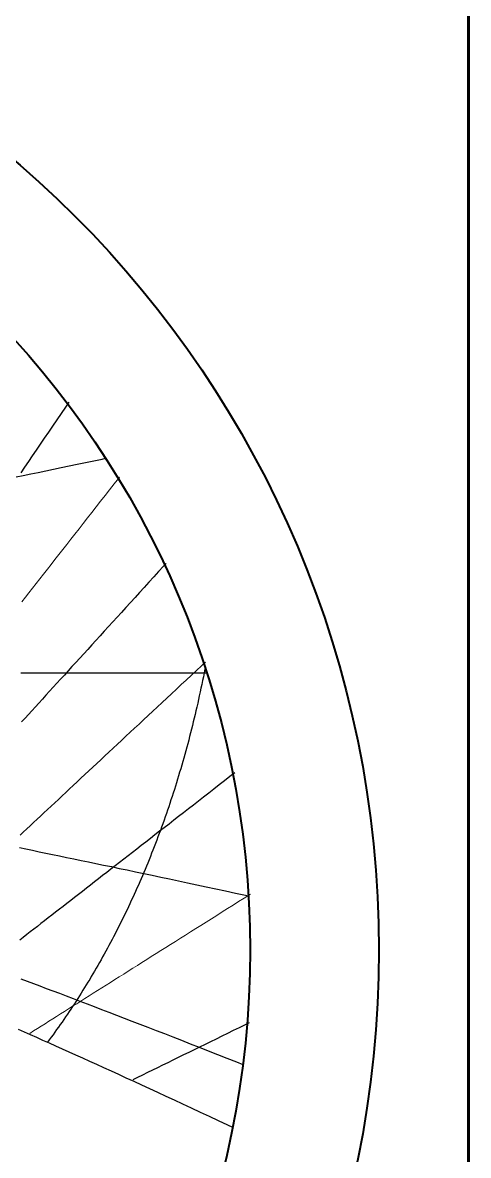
# Model space of a CAD drawing. Header units: millimetres. Extents: x 10 to 831, y 10 to 584.
# Drawn here: x 529.3 to 581.2, y 370.1 to 502 of the extents above; entities that cross this region are included whole.
import ezdxf

# ---------------------------------------------------------------- set-up
doc = ezdxf.new("R2010")
doc.units = ezdxf.units.MM
for name, color, linetype, true_color in [('C1d1b19', 7, 'Continuous', 0x1d1b19), ('C1f7a74', 7, 'Continuous', 0x1f7a74), ('Cb4532a', 7, 'Continuous', 0xb4532a)]:
    doc.layers.add(name, color=color, linetype=linetype, true_color=true_color)

msp = doc.modelspace()

# ---------------------------------------------------------------- linework, layer by layer
at = {"layer": 'C1d1b19', "lineweight": 60}
msp.add_lwpolyline([(318.75, 525.25), (581.25, 525.25), (581.25, 262.75), (318.75, 262.75)], close=True, dxfattribs=at)
at = {"layer": 'C1d1b19', "lineweight": 30}
for points in [[(534.71, 457.77), (534.33, 457.21), (533.83, 456.47), (533.33, 455.73), (532.83, 455.01), (532.35, 454.29), (531.87, 453.59), (531.39, 452.9), (530.93, 452.21), (530.46, 451.54), (530.01, 450.87), (529.56, 450.21), (529.12, 449.56)], [(546.04, 439.01), (545.74, 438.69), (545.17, 438.06), (544.61, 437.44), (544.05, 436.83), (543.5, 436.23), (542.96, 435.63), (542.43, 435.04), (541.9, 434.46), (541.37, 433.89), (540.86, 433.32), (540.34, 432.76), (539.84, 432.21), (539.34, 431.66), (538.85, 431.12), (538.36, 430.58), (537.88, 430.05), (537.4, 429.53), (536.93, 429.01), (536.46, 428.5), (536, 428), (535.54, 427.49), (535.09, 427), (534.65, 426.51), (534.2, 426.02), (533.77, 425.54), (533.33, 425.07), (532.91, 424.6), (532.48, 424.13), (532.06, 423.67), (531.65, 423.22), (531.23, 422.76), (530.83, 422.32), (530.42, 421.87), (530.02, 421.44), (529.63, 421), (529.23, 420.57)], [(554.05, 414.64), (553.48, 414.2), (552.85, 413.71), (552.23, 413.23), (551.62, 412.75), (551.01, 412.28), (550.41, 411.81), (549.82, 411.35), (549.23, 410.89), (548.65, 410.44), (548.08, 410), (547.51, 409.55), (546.95, 409.12), (546.39, 408.68), (545.84, 408.25), (545.29, 407.83), (544.75, 407.41), (544.22, 406.99), (543.69, 406.58), (543.16, 406.17), (542.64, 405.77), (542.13, 405.37), (541.62, 404.97), (541.11, 404.58), (540.61, 404.19), (540.12, 403.8), (539.63, 403.42), (539.14, 403.04), (538.66, 402.67), (538.18, 402.3), (537.71, 401.93), (537.24, 401.56), (536.77, 401.2), (536.31, 400.84), (535.85, 400.49), (535.4, 400.13), (534.95, 399.78), (534.5, 399.44), (534.06, 399.09), (533.62, 398.75), (533.19, 398.41), (532.76, 398.08), (532.33, 397.74), (531.9, 397.41), (531.48, 397.09), (531.06, 396.76), (530.65, 396.44), (530.24, 396.12), (529.83, 395.8), (529.42, 395.48), (529.02, 395.17)], [(555.74, 385.54), (555.24, 385.29), (554.55, 384.96), (553.88, 384.63), (553.21, 384.3), (552.54, 383.97), (551.89, 383.65), (551.24, 383.33), (550.59, 383.02), (549.95, 382.71), (549.32, 382.4), (548.69, 382.09), (548.07, 381.79), (547.46, 381.49), (546.85, 381.19), (546.25, 380.89), (545.65, 380.6), (545.05, 380.31), (544.47, 380.02), (543.88, 379.74), (543.31, 379.45), (542.73, 379.17), (542.17, 378.9)]]:
    msp.add_lwpolyline(points, dxfattribs=at)
at = {"layer": 'C1d1b19', "lineweight": 13}
for points in [[(540.63, 449.06), (540.55, 448.96), (540.01, 448.27), (539.47, 447.59), (538.95, 446.92), (538.42, 446.25), (537.91, 445.6), (537.4, 444.95), (536.9, 444.31), (536.41, 443.68), (535.92, 443.06), (535.43, 442.44), (534.96, 441.83), (534.49, 441.23), (534.02, 440.64), (533.56, 440.06), (533.11, 439.48), (532.66, 438.91), (532.22, 438.34), (531.78, 437.78), (531.34, 437.23), (530.92, 436.69), (530.49, 436.15), (530.07, 435.61), (529.66, 435.09), (529.25, 434.56)], [(550.63, 427.53), (550.18, 427.1), (549.58, 426.54), (548.99, 425.99), (548.4, 425.44), (547.82, 424.91), (547.25, 424.37), (546.69, 423.85), (546.13, 423.33), (545.58, 422.81), (545.03, 422.3), (544.49, 421.8), (543.96, 421.3), (543.43, 420.81), (542.91, 420.32), (542.39, 419.84), (541.88, 419.36), (541.37, 418.89), (540.87, 418.42), (540.38, 417.96), (539.89, 417.5), (539.4, 417.05), (538.92, 416.6), (538.45, 416.16), (537.97, 415.72), (537.51, 415.29), (537.05, 414.86), (536.59, 414.43), (536.14, 414.01), (535.69, 413.59), (535.24, 413.17), (534.8, 412.76), (534.37, 412.36), (533.93, 411.95), (533.51, 411.55), (533.08, 411.16), (532.66, 410.77), (532.24, 410.38), (531.83, 409.99), (531.42, 409.61), (531.02, 409.23), (530.61, 408.85), (530.21, 408.48), (529.82, 408.11), (529.42, 407.75), (529.04, 407.38)], [(555.88, 400.52), (555.82, 400.48), (555.15, 400.06), (554.5, 399.65), (553.85, 399.24), (553.21, 398.84), (552.58, 398.44), (551.95, 398.04), (551.33, 397.65), (550.71, 397.26), (550.1, 396.88), (549.5, 396.5), (548.91, 396.12), (548.31, 395.75), (547.73, 395.38), (547.15, 395.02), (546.58, 394.65), (546.01, 394.3), (545.44, 393.94), (544.89, 393.59), (544.33, 393.24), (543.79, 392.89), (543.24, 392.55), (542.71, 392.21), (542.17, 391.88), (541.64, 391.54), (541.12, 391.21), (540.6, 390.88), (540.09, 390.56), (539.57, 390.24), (539.07, 389.92), (538.57, 389.6), (538.07, 389.29), (537.57, 388.98), (537.09, 388.67), (536.6, 388.36), (536.12, 388.06), (535.64, 387.76), (535.17, 387.46), (534.69, 387.16), (534.23, 386.87), (533.76, 386.57), (533.3, 386.28), (532.85, 386), (532.4, 385.71), (531.95, 385.43), (531.5, 385.14), (531.06, 384.86), (530.62, 384.59), (530.18, 384.31)]]:
    msp.add_lwpolyline(points, dxfattribs=at)
at = {"layer": 'C1d1b19', "lineweight": 40}
for radius in [120.83, 105.83]:
    msp.add_circle((450, 394), radius, dxfattribs=at)
at = {"layer": 'C1f7a74', "lineweight": 30}
msp.add_lwpolyline([(550.6, 426.88), (550.57, 426.71), (550.48, 426.27), (550.39, 425.82), (550.3, 425.38), (550.21, 424.93), (550.11, 424.49), (550.02, 424.05), (549.92, 423.61), (549.83, 423.17), (549.73, 422.74), (549.63, 422.3), (549.53, 421.87), (549.43, 421.44), (549.32, 421.01), (549.22, 420.58), (549.11, 420.15), (549.01, 419.73), (548.9, 419.3), (548.79, 418.88), (548.68, 418.45), (548.57, 418.03), (548.45, 417.61), (548.34, 417.2), (548.22, 416.78), (548.11, 416.36), (547.99, 415.95), (547.87, 415.54), (547.75, 415.12), (547.63, 414.71), (547.51, 414.3), (547.38, 413.9), (547.26, 413.49), (547.13, 413.09), (547.01, 412.68), (546.88, 412.28), (546.75, 411.88), (546.62, 411.48), (546.49, 411.08), (546.35, 410.69), (546.22, 410.29), (546.08, 409.9), (545.95, 409.5), (545.81, 409.11), (545.67, 408.72), (545.53, 408.33), (545.39, 407.94), (545.25, 407.56), (545.1, 407.17), (544.96, 406.79), (544.81, 406.41), (544.67, 406.03), (544.52, 405.65), (544.37, 405.27), (544.22, 404.89), (544.07, 404.52), (543.92, 404.14), (543.76, 403.77), (543.61, 403.4), (543.45, 403.03), (543.3, 402.66), (543.14, 402.29), (542.98, 401.93), (542.82, 401.56), (542.66, 401.2), (542.5, 400.83), (542.33, 400.47), (542.17, 400.11), (542, 399.76), (541.84, 399.4), (541.67, 399.04), (541.5, 398.69), (541.33, 398.34), (541.16, 397.99), (540.99, 397.64), (540.81, 397.29), (540.64, 396.94), (540.47, 396.59), (540.29, 396.25), (540.11, 395.9), (539.94, 395.56), (539.76, 395.22), (539.58, 394.88), (539.4, 394.54), (539.21, 394.21), (539.03, 393.87), (538.85, 393.54), (538.66, 393.21), (538.48, 392.87), (538.29, 392.54), (538.1, 392.22), (537.91, 391.89), (537.72, 391.56), (537.53, 391.24), (537.34, 390.91), (537.15, 390.59), (536.95, 390.27), (536.76, 389.95), (536.56, 389.64), (536.36, 389.32), (536.17, 389), (535.97, 388.69), (535.77, 388.38), (535.57, 388.07), (535.37, 387.76), (535.16, 387.45), (534.96, 387.14), (534.76, 386.84), (534.55, 386.53), (534.35, 386.23), (534.14, 385.93), (533.93, 385.63), (533.72, 385.33), (533.51, 385.04), (533.3, 384.74), (533.09, 384.45), (532.88, 384.15), (532.67, 383.86), (532.45, 383.57), (532.24, 383.28)], dxfattribs=at)
at = {"layer": 'Cb4532a', "lineweight": 30}
for points in [[(528.58, 449.1), (529.42, 449.27), (530.28, 449.44), (531.15, 449.62), (532.03, 449.8), (532.92, 449.98), (533.83, 450.17), (534.76, 450.36), (535.7, 450.56), (536.66, 450.76), (537.63, 450.96), (538.62, 451.17), (539.01, 451.25)], [(529.12, 426.27), (529.92, 426.27), (530.73, 426.27), (531.56, 426.27), (532.39, 426.27), (533.24, 426.27), (534.1, 426.27), (534.98, 426.27), (535.87, 426.27), (536.78, 426.27), (537.7, 426.27), (538.63, 426.27), (539.58, 426.27), (540.55, 426.27), (541.54, 426.27), (542.54, 426.27), (543.56, 426.27), (544.59, 426.27), (545.65, 426.27), (546.72, 426.27), (547.82, 426.27), (548.93, 426.27), (550.07, 426.27), (550.79, 426.27)], [(528.96, 405.93), (529.71, 405.78), (530.48, 405.62), (531.25, 405.46), (532.04, 405.3), (532.83, 405.14), (533.64, 404.97), (534.46, 404.8), (535.3, 404.63), (536.15, 404.45), (537.01, 404.27), (537.88, 404.09), (538.77, 403.9), (539.68, 403.72), (540.6, 403.52), (541.53, 403.33), (542.48, 403.13), (543.45, 402.92), (544.43, 402.71), (545.43, 402.5), (546.45, 402.29), (547.49, 402.07), (548.55, 401.84), (549.62, 401.61), (550.72, 401.38), (551.83, 401.14), (552.97, 400.89), (554.13, 400.64), (555.31, 400.39), (555.64, 400.32)], [(529.14, 390.65), (529.86, 390.38), (530.59, 390.11), (531.33, 389.83), (532.08, 389.55), (532.85, 389.26), (533.62, 388.97), (534.41, 388.67), (535.21, 388.37), (536.02, 388.06), (536.84, 387.74), (537.68, 387.43), (538.53, 387.1), (539.39, 386.77), (540.27, 386.43), (541.16, 386.09), (542.07, 385.74), (542.99, 385.39), (543.93, 385.02), (544.88, 384.65), (545.85, 384.28), (546.84, 383.89), (547.84, 383.5), (548.86, 383.1), (549.9, 382.69), (550.96, 382.28), (552.04, 381.86), (553.14, 381.42), (554.26, 380.98), (554.99, 380.69)], [(528.81, 384.81), (529.51, 384.5), (530.22, 384.18), (530.94, 383.86), (531.67, 383.53), (532.42, 383.2), (533.17, 382.86), (533.94, 382.52), (534.72, 382.17), (535.5, 381.82), (536.31, 381.45), (537.12, 381.08), (537.94, 380.71), (538.78, 380.33), (539.64, 379.94), (540.5, 379.54), (541.38, 379.14), (542.28, 378.73), (543.19, 378.31), (544.11, 377.89), (545.05, 377.45), (546.01, 377.01), (546.98, 376.56), (547.97, 376.1), (548.98, 375.63), (550, 375.15), (551.05, 374.67), (552.11, 374.17), (553.19, 373.66), (553.8, 373.37)]]:
    msp.add_lwpolyline(points, dxfattribs=at)

doc.saveas('drawing.dxf')
